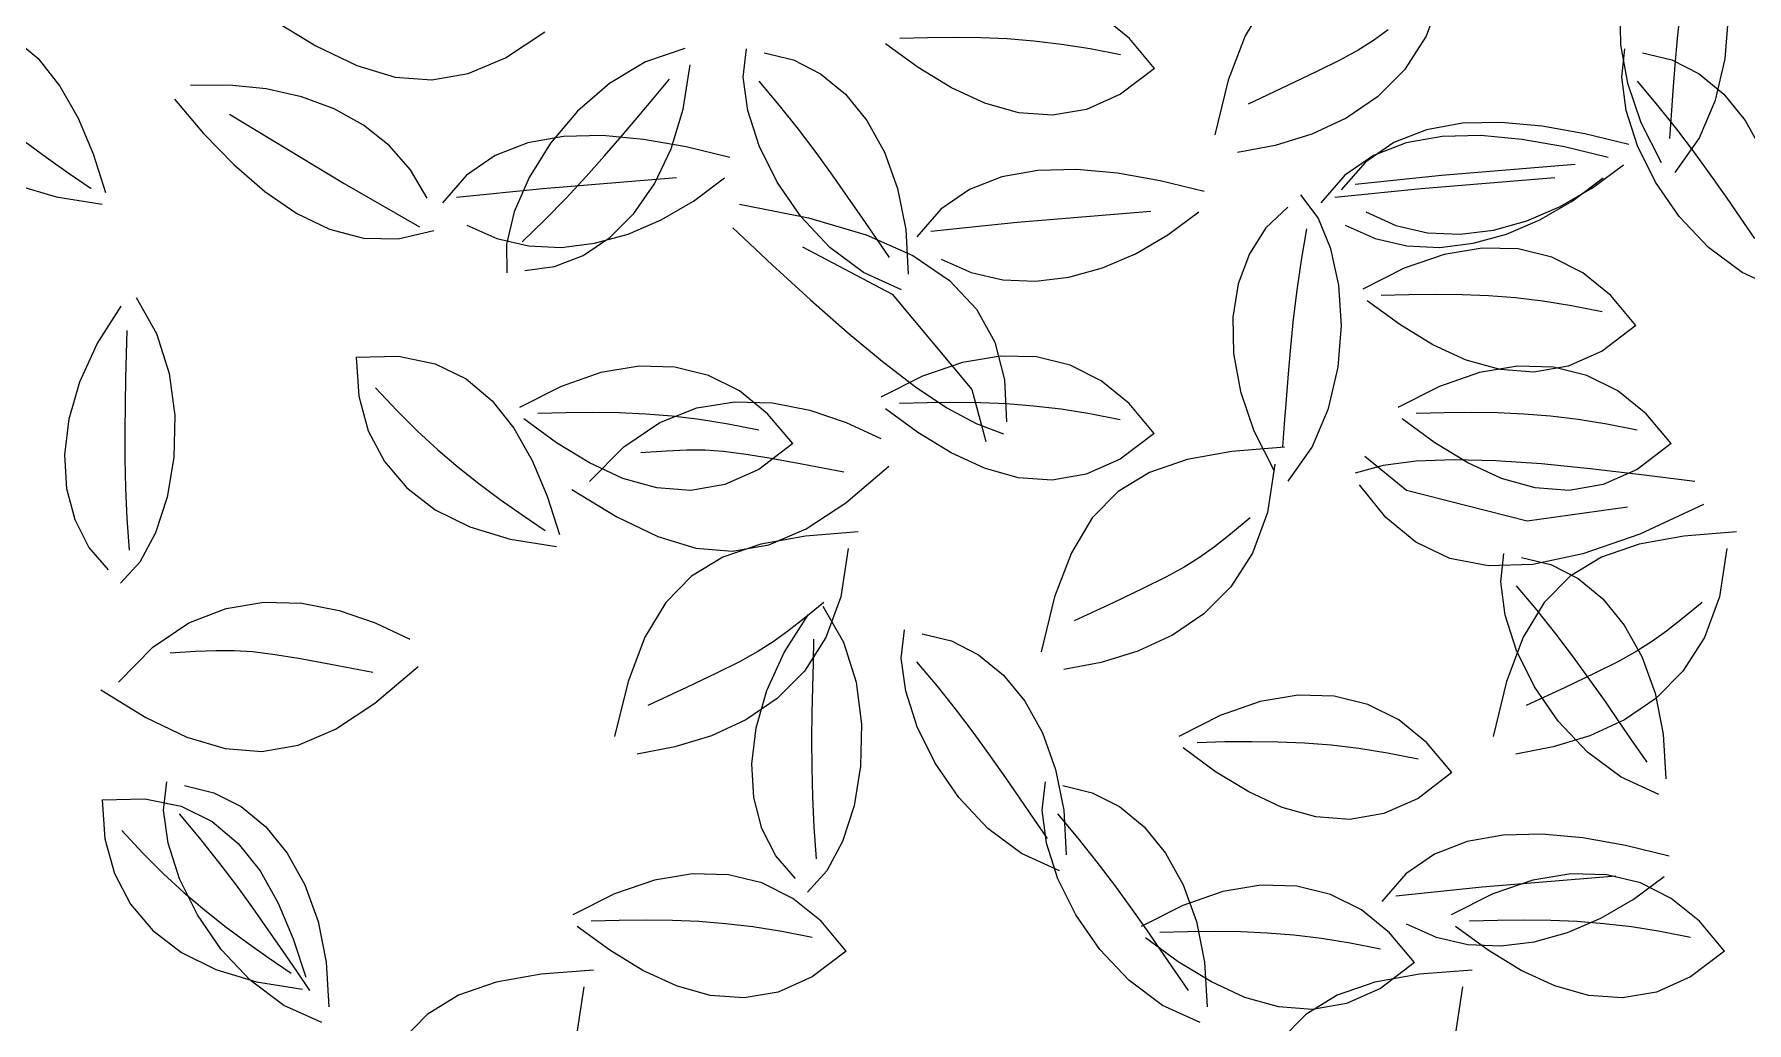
# Model space of a CAD drawing. Header units: millimetres. Extents: x 284148 to 331264, y 78716 to 101523.
# Drawn here: x 315978.2 to 316398.7, y 85192.6 to 85435.3 of the extents above; entities that cross this region are included whole.
import ezdxf

# ---------------------------------------------------------------- set-up
doc = ezdxf.new("R2010")
doc.units = ezdxf.units.MM

# ---------------------------------------------------------------- blocks, each defined once
blk = doc.blocks.new('A$C4D901EEA')
for p, q in [((563.77, 826.34), (558.63, 817.81)), ((606.78, 827.7), (603.09, 817.71)), ((650.63, 824.45), (650.78, 815.57)), ((319.41, 822.07), (330.47, 815.35)), ((530.23, 817.13), (523.32, 822.71)), ((665.44, 823.95), (664.74, 817.11)), ((676.5, 812.16), (677.29, 822.42)), ((255.85, 817.57), (262.26, 812.2)), ((376.98, 812.4), (386.7, 818.79)), ((478.36, 810), (470.35, 815.84)), ((480.64, 817.32), (473.8, 817.14)), ((487.26, 817.39), (480.64, 817.32)), ((493.74, 817.3), (487.26, 817.39)), ((500.21, 817.02), (493.74, 817.3)), ((506.76, 816.5), (500.21, 817.02)), ((513.52, 815.7), (506.76, 816.5)), ((536.38, 809.79), (530.23, 817.13)), ((558.63, 817.81), (554.49, 806.94)), ((590.13, 816.66), (586.34, 814.27)), ((593.76, 819.26), (590.13, 816.66)), ((603.09, 817.71), (597.79, 809.46)), ((664.74, 817.11), (664.17, 810.55)), ((262.26, 812.2), (267.61, 805.45)), ((330.47, 815.35), (340.53, 810.51)), ((367.82, 808.5), (376.98, 812.4)), ((421.07, 814.69), (411.42, 811.39)), ((435.41, 807.6), (436.2, 814.58)), ((440.5, 813.62), (447.7, 811.89)), ((447.7, 811.89), (454.4, 808.46)), ((520.58, 814.58), (513.52, 815.7)), ((528.05, 813.09), (520.58, 814.58)), ((581.86, 811.81), (576.21, 808.99)), ((586.34, 814.27), (581.86, 811.81)), ((650.78, 815.57), (652.48, 806.19)), ((651.09, 807.6), (651.89, 814.58)), ((656.19, 813.62), (663.39, 811.89)), ((663.39, 811.89), (670.09, 808.46)), ((674.14, 802.03), (676.5, 812.16)), ((340.53, 810.51), (349.9, 807.68)), ((349.9, 807.68), (358.9, 806.97)), ((358.9, 806.97), (367.82, 808.5)), ((411.42, 811.39), (402.57, 806.08)), ((420.67, 799.82), (422.37, 810.68)), ((436.49, 799.49), (435.41, 807.6)), ((454.4, 808.46), (460.47, 803.47)), ((486.49, 805.04), (478.36, 810)), ((536.38, 809.79), (528.05, 803.46)), ((576.21, 808.99), (568.88, 805.49)), ((597.79, 809.46), (591.15, 802.79)), ((652.18, 799.49), (651.09, 807.6)), ((664.17, 810.55), (663.68, 804.27)), ((670.09, 808.46), (676.15, 803.47)), ((267.61, 805.45), (272.05, 797.56)), ((309.15, 805.7), (299.66, 805.56)), ((318.29, 804.79), (309.15, 805.7)), ((326.93, 802.85), (318.29, 804.79)), ((402.57, 806.08), (394.72, 799.26)), ((413.61, 802.75), (417.32, 807.12)), ((439.18, 806.67), (444.2, 800.71)), ((460.47, 803.47), (465.74, 797.03)), ((494.71, 801.24), (486.49, 805.04)), ((528.05, 803.46), (519.7, 799.72)), ((554.49, 806.94), (551.19, 793.46)), ((568.88, 805.49), (559.35, 801.04)), ((652.48, 806.19), (655.79, 796.51)), ((654.87, 806.67), (659.89, 800.71)), ((663.68, 804.27), (663.23, 798.27)), ((676.15, 803.47), (681.42, 797.03)), ((295.71, 802.26), (302.89, 793.84)), ((334.94, 799.88), (326.93, 802.85)), ((342.17, 795.89), (334.94, 799.88)), ((394.72, 799.26), (388.07, 791.4)), ((409.73, 798.14), (413.61, 802.75)), ((417.69, 790.04), (420.67, 799.82)), ((439.3, 790.74), (436.49, 799.49)), ((444.2, 800.71), (448.86, 794.86)), ((503, 798.9), (494.71, 801.24)), ((519.7, 799.72), (511.34, 798.3)), ((591.15, 802.79), (583.45, 797.57)), ((654.99, 790.74), (652.18, 799.49)), ((659.89, 800.71), (664.54, 794.86)), ((670.07, 792.55), (674.14, 802.03)), ((272.05, 797.56), (275.74, 788.78)), ((309.21, 798.59), (337.4, 781.56)), ((348.47, 790.89), (342.17, 795.89)), ((405.66, 793.34), (409.73, 798.14)), ((448.86, 794.86), (453.18, 789.15)), ((465.74, 797.03), (470.06, 789.26)), ((511.34, 798.3), (503, 798.9)), ((583.45, 797.57), (574.97, 793.65)), ((603.17, 794.74), (595.17, 791.63)), ((611.99, 796.31), (603.17, 794.74)), ((621.51, 796.53), (611.99, 796.31)), ((631.57, 795.62), (621.51, 796.53)), ((642.05, 793.75), (631.57, 795.62)), ((655.79, 796.51), (660.78, 786.71)), ((663.23, 798.27), (662.79, 792.55)), ((664.54, 794.86), (668.87, 789.15)), ((681.42, 797.03), (685.75, 789.26)), ((258.99, 791.86), (264.2, 788)), ((302.89, 793.84), (310.29, 786.2)), ((353.72, 784.89), (348.47, 790.89)), ((382.46, 791.49), (374.47, 788.38)), ((391.29, 793.06), (382.46, 791.49)), ((388.07, 791.4), (382.82, 783.01)), ((400.8, 793.29), (391.29, 793.06)), ((410.86, 792.37), (400.8, 793.29)), ((401.36, 788.36), (405.66, 793.34)), ((421.34, 790.51), (410.86, 792.37)), ((432.09, 787.89), (421.34, 790.51)), ((443.7, 781.88), (439.3, 790.74)), ((565.98, 790.87), (556.76, 789.11)), ((574.97, 793.65), (565.98, 790.87)), ((595.17, 791.63), (588.15, 786.79)), ((598.15, 791.49), (590.16, 788.38)), ((606.97, 793.06), (598.15, 791.49)), ((616.49, 793.29), (606.97, 793.06)), ((626.55, 792.37), (616.49, 793.29)), ((637.03, 790.51), (626.55, 792.37)), ((647.78, 787.89), (637.03, 790.51)), ((652.8, 791.14), (642.05, 793.75)), ((659.39, 781.88), (654.99, 790.74)), ((664.18, 784.23), (670.07, 792.55)), ((264.2, 788), (269.6, 784.18)), ((275.74, 788.78), (278.8, 779.35)), ((374.47, 788.38), (367.44, 783.54)), ((396.79, 783.22), (401.36, 788.36)), ((413.58, 781.44), (417.69, 790.04)), ((453.18, 789.15), (457.22, 783.59)), ((470.06, 789.26), (473.3, 780.3)), ((588.15, 786.79), (582.22, 780.01)), ((590.16, 788.38), (583.13, 783.54)), ((668.87, 789.15), (672.91, 783.59)), ((269.6, 784.18), (275.25, 780.32)), ((310.29, 786.2), (317.92, 779.56)), ((357.77, 777.9), (353.72, 784.89)), ((367.44, 783.54), (361.52, 776.77)), ((382.82, 783.01), (379.15, 774.59)), ((419, 782.96), (386.17, 780.26)), ((391.92, 777.97), (396.79, 783.22)), ((423.21, 777.23), (430.82, 782.9)), ((457.22, 783.59), (461.01, 778.2)), ((498.92, 783.17), (490.93, 780.06)), ((507.75, 784.74), (498.92, 783.17)), ((517.26, 784.97), (507.75, 784.74)), ((527.32, 784.05), (517.26, 784.97)), ((537.8, 782.19), (527.32, 784.05)), ((548.55, 779.57), (537.8, 782.19)), ((583.13, 783.54), (577.21, 776.77)), ((606.88, 783.5), (585.67, 781.31)), ((634.68, 782.96), (601.86, 780.26)), ((639.7, 786.2), (606.88, 783.5)), ((638.9, 777.23), (646.51, 782.9)), ((643.91, 780.48), (651.53, 786.15)), ((672.91, 783.59), (676.7, 778.2)), ((256.78, 781.23), (266.7, 778.22)), ((266.7, 778.22), (278.01, 776.44)), ((317.92, 779.56), (325.76, 774.17)), ((337.4, 781.56), (355.88, 770.92)), ((386.17, 780.26), (364.96, 778.07)), ((386.7, 772.61), (391.92, 777.97)), ((408.5, 774.14), (413.58, 781.44)), ((449.54, 773.4), (443.7, 781.88)), ((461.01, 778.2), (464.59, 773.02)), ((473.3, 780.3), (475.31, 770.27)), ((490.93, 780.06), (483.9, 775.22)), ((576.52, 773.08), (572.33, 778.71)), ((601.86, 780.26), (580.65, 778.07)), ((635.98, 775.86), (643.91, 780.48)), ((665.23, 773.4), (659.39, 781.88)), ((676.7, 778.2), (680.28, 773.02)), ((325.76, 774.17), (333.83, 770.28)), ((379.15, 774.59), (377.27, 766.62)), ((402.62, 768.25), (408.5, 774.14)), ((415.27, 772.61), (423.21, 777.23)), ((434.45, 776.44), (451.4, 773.13)), ((483.9, 775.22), (477.98, 768.45)), ((535.46, 774.64), (502.63, 771.94)), ((539.67, 768.91), (547.28, 774.58)), ((569.1, 775.72), (563.74, 770.61)), ((588.22, 774.54), (595.6, 771.24)), ((627.83, 772.37), (635.98, 775.86)), ((630.96, 772.61), (638.9, 777.23)), ((333.83, 770.28), (342.13, 768.12)), ((350.66, 767.93), (359.43, 769.95)), ((367.52, 771.29), (374.89, 768)), ((381.12, 767.17), (386.7, 772.61)), ((407.13, 769.13), (415.27, 772.61)), ((432.87, 770.62), (442.53, 761.58)), ((456.67, 765.83), (449.54, 773.4)), ((451.4, 773.13), (465.54, 768.94)), ((464.59, 773.02), (467.99, 768.06)), ((475.31, 770.27), (475.92, 759.29)), ((502.63, 771.94), (481.42, 769.75)), ((563.74, 770.61), (559.67, 764.28)), ((573.73, 770.38), (572.38, 762.71)), ((579.67, 765.52), (576.52, 773.08)), ((583.2, 771.29), (590.58, 768)), ((595.6, 771.24), (603.37, 769.45)), ((611.41, 769.1), (619.61, 770.09)), ((619.61, 770.09), (627.83, 772.37)), ((622.82, 769.13), (630.96, 772.61)), ((672.36, 765.83), (665.23, 773.4)), ((680.28, 773.02), (683.67, 768.06)), ((342.13, 768.12), (350.66, 767.93)), ((374.89, 768), (382.66, 766.21)), ((377.27, 766.62), (377.37, 759.6)), ((382.66, 766.21), (390.71, 765.85)), ((390.71, 765.85), (398.9, 766.85)), ((396.09, 763.88), (402.62, 768.25)), ((398.9, 766.85), (407.13, 769.13)), ((449.93, 765.99), (471.96, 754.38)), ((464.95, 759.67), (456.67, 765.83)), ((465.54, 768.94), (477.04, 763.82)), ((467.99, 768.06), (471.25, 763.33)), ((531.73, 764.29), (539.67, 768.91)), ((581.63, 756.55), (579.67, 765.52)), ((590.58, 768), (598.35, 766.21)), ((598.35, 766.21), (606.39, 765.85)), ((603.37, 769.45), (611.41, 769.1)), ((606.39, 765.85), (614.59, 766.85)), ((616.86, 765.69), (607.52, 764.13)), ((614.59, 766.85), (622.82, 769.13)), ((625.68, 765.45), (616.86, 765.69)), ((633.92, 763.43), (625.68, 765.45)), ((680.64, 759.67), (672.36, 765.83)), ((381.74, 760.13), (389.08, 761.14)), ((389.08, 761.14), (396.09, 763.88)), ((442.53, 761.58), (451.88, 753)), ((477.04, 763.82), (486.04, 757.75)), ((483.98, 762.97), (491.35, 759.68)), ((523.59, 760.81), (531.73, 764.29)), ((559.67, 764.28), (556.93, 756.92)), ((572.38, 762.71), (571.3, 755.31)), ((607.52, 764.13), (597.71, 760.76)), ((641.53, 759.62), (633.92, 763.43)), ((474.23, 755.43), (464.95, 759.67)), ((486.04, 757.75), (492.69, 750.67)), ((491.35, 759.68), (499.12, 757.89)), ((499.12, 757.89), (507.17, 757.53)), ((507.17, 757.53), (515.36, 758.53)), ((515.36, 758.53), (523.59, 760.81)), ((556.93, 756.92), (555.61, 748.7)), ((597.71, 760.76), (587.5, 755.58)), ((648.44, 754.04), (641.53, 759.62)), ((689.91, 755.43), (680.64, 759.67)), ((286.3, 753.57), (291.34, 744.7)), ((451.88, 753), (460.87, 745.05)), ((471.96, 754.38), (491.54, 730.94)), ((571.3, 755.31), (570.42, 748.19)), ((582.28, 746.67), (581.63, 756.55)), ((596.57, 746.91), (588.56, 752.76)), ((598.85, 754.23), (592.01, 754.05)), ((605.46, 754.3), (598.85, 754.23)), ((611.95, 754.22), (605.46, 754.3)), ((618.41, 753.94), (611.95, 754.22)), ((624.97, 753.42), (618.41, 753.94)), ((631.72, 752.62), (624.97, 753.42)), ((654.59, 746.7), (648.44, 754.04)), ((276.74, 742.17), (282.67, 751.43)), ((492.69, 750.67), (497.15, 742.54)), ((555.61, 748.7), (555.77, 739.81)), ((638.78, 751.49), (631.72, 752.62)), ((646.26, 750.01), (638.78, 751.49)), ((283.97, 739.68), (284.09, 745.42)), ((291.34, 744.7), (294.44, 734.86)), ((460.87, 745.05), (469.48, 737.87)), ((570.42, 748.19), (569.73, 741.36)), ((581.49, 736.41), (582.28, 746.67)), ((604.7, 741.95), (596.57, 746.91)), ((654.59, 746.7), (646.26, 740.37)), ((272.49, 732.87), (276.74, 742.17)), ((497.15, 742.54), (499.56, 733.33)), ((569.73, 741.36), (569.15, 734.8)), ((612.92, 738.16), (604.7, 741.95)), ((646.26, 740.37), (637.9, 736.64)), ((283.82, 733.67), (283.97, 739.68)), ((340.31, 738.9), (350.77, 739.15)), ((340.31, 738.9), (341, 729.34)), ((350.77, 739.15), (359.73, 737.29)), ((359.73, 737.29), (367.34, 733.55)), ((409.81, 736.65), (400.46, 735.09)), ((418.63, 736.42), (409.81, 736.65)), ((426.87, 734.39), (418.63, 736.42)), ((469.48, 737.87), (477.66, 731.63)), ((489.23, 737.6), (479.42, 734.24)), ((498.58, 739.17), (489.23, 737.6)), ((507.4, 738.93), (498.58, 739.17)), ((515.64, 736.91), (507.4, 738.93)), ((523.24, 733.1), (515.64, 736.91)), ((555.77, 739.81), (557.47, 730.44)), ((579.12, 726.28), (581.49, 736.41)), ((621.21, 735.82), (612.92, 738.16)), ((625.49, 736.65), (616.15, 735.09)), ((634.32, 736.42), (625.49, 736.65)), ((637.9, 736.64), (629.55, 735.21)), ((642.56, 734.39), (634.32, 736.42)), ((269.87, 723.71), (272.49, 732.87)), ((283.68, 727.37), (283.82, 733.67)), ((294.44, 734.86), (295.79, 724.55)), ((367.34, 733.55), (373.74, 728.18)), ((390.66, 731.72), (380.44, 726.54)), ((400.46, 735.09), (390.66, 731.72)), ((434.48, 730.59), (426.87, 734.39)), ((479.42, 734.24), (469.21, 729.06)), ((499.56, 733.33), (500.07, 723)), ((530.15, 727.52), (523.24, 733.1)), ((569.15, 734.8), (568.67, 728.52)), ((606.34, 731.72), (596.13, 726.54)), ((616.15, 735.09), (606.34, 731.72)), ((629.55, 735.21), (621.21, 735.82)), ((650.16, 730.59), (642.56, 734.39)), ((341, 729.34), (343.33, 720.77)), ((345.13, 731.34), (350.32, 725.76)), ((373.74, 728.18), (379.1, 721.42)), ((424.01, 726.42), (433.3, 727.94)), ((433.3, 727.94), (442.6, 727.66)), ((441.38, 725.01), (434.48, 730.59)), ((442.6, 727.66), (451.77, 725.88)), ((480.57, 727.71), (473.72, 727.53)), ((477.66, 731.63), (485.38, 726.48)), ((487.18, 727.78), (480.57, 727.71)), ((493.66, 727.69), (487.18, 727.78)), ((491.54, 730.94), (494.93, 718.15)), ((500.13, 727.41), (493.66, 727.69)), ((536.3, 720.18), (530.15, 727.52)), ((557.47, 730.44), (560.78, 720.76)), ((568.67, 728.52), (568.22, 722.52)), ((657.07, 725.01), (650.16, 730.59)), ((268.83, 714.88), (269.87, 723.71)), ((283.6, 720.79), (283.68, 727.37)), ((295.79, 724.55), (295.56, 714.26)), ((350.32, 725.76), (355.38, 720.71)), ((389.52, 717.88), (381.51, 723.72)), ((391.8, 725.2), (384.95, 725.02)), ((398.41, 725.27), (391.8, 725.2)), ((404.9, 725.18), (398.41, 725.27)), ((411.36, 724.9), (404.9, 725.18)), ((417.92, 724.38), (411.36, 724.9)), ((414.88, 722.83), (424.01, 726.42)), ((424.67, 723.58), (417.92, 724.38)), ((431.73, 722.46), (424.67, 723.58)), ((447.53, 717.66), (441.38, 725.01)), ((451.77, 725.88), (460.68, 722.86)), ((478.28, 720.39), (470.28, 726.23)), ((485.38, 726.48), (492.6, 722.58)), ((506.69, 726.89), (500.13, 727.41)), ((513.44, 726.09), (506.69, 726.89)), ((520.5, 724.97), (513.44, 726.09)), ((527.97, 723.48), (520.5, 724.97)), ((575.06, 716.79), (579.12, 726.28)), ((605.2, 717.88), (597.19, 723.72)), ((607.49, 725.2), (600.64, 725.02)), ((614.1, 725.27), (607.49, 725.2)), ((620.58, 725.18), (614.1, 725.27)), ((627.05, 724.9), (620.58, 725.18)), ((633.61, 724.38), (627.05, 724.9)), ((640.36, 723.58), (633.61, 724.38)), ((647.42, 722.46), (640.36, 723.58)), ((663.22, 717.66), (657.07, 725.01)), ((283.62, 713.92), (283.6, 720.79)), ((343.33, 720.77), (347.27, 713.24)), ((355.38, 720.71), (360.39, 716.11)), ((379.1, 721.42), (383.54, 713.53)), ((406.05, 716.89), (414.88, 722.83)), ((439.21, 720.97), (431.73, 722.46)), ((460.68, 722.86), (469.19, 718.89)), ((486.41, 715.43), (478.28, 720.39)), ((492.6, 722.58), (499.28, 720.09)), ((536.3, 720.18), (527.98, 713.85)), ((560.78, 720.76), (565.77, 710.96)), ((568.22, 722.52), (567.77, 716.8)), ((654.89, 720.97), (647.42, 722.46)), ((269.33, 706.57), (268.83, 714.88)), ((360.39, 716.11), (365.4, 711.85)), ((397.64, 712.91), (389.52, 717.88)), ((397.64, 708.33), (406.05, 716.89)), ((410.28, 715.52), (416.49, 715.9)), ((416.49, 715.9), (421.54, 716.11)), ((421.54, 716.11), (426.01, 716.1)), ((426.01, 716.1), (430.48, 715.81)), ((430.48, 715.81), (435.54, 715.19)), ((435.54, 715.19), (441.78, 714.17)), ((447.53, 717.66), (439.21, 711.34)), ((494.63, 711.63), (486.41, 715.43)), ((555.38, 715.73), (544.39, 713.76)), ((568.28, 716.76), (555.38, 715.73)), ((569.17, 708.47), (575.06, 716.79)), ((613.33, 712.91), (605.2, 717.88)), ((663.22, 717.66), (654.89, 711.34)), ((283.78, 706.75), (283.62, 713.92)), ((295.56, 714.26), (293.94, 704.5)), ((347.27, 713.24), (352.76, 706.77)), ((365.4, 711.85), (370.48, 707.84)), ((383.54, 713.53), (387.22, 704.75)), ((405.86, 709.12), (397.64, 712.91)), ((439.21, 711.34), (430.85, 707.6)), ((441.78, 714.17), (449.77, 712.7)), ((449.77, 712.7), (460.1, 710.73)), ((460.59, 703.11), (471.16, 712.11)), ((502.92, 709.29), (494.63, 711.63)), ((527.98, 713.85), (519.62, 710.12)), ((544.39, 713.76), (535.13, 710.57)), ((565.9, 712.64), (564.1, 700.77)), ((592.5, 712.3), (585.63, 710.41)), ((598.25, 706.14), (588.01, 714.53)), ((600.64, 713.36), (592.5, 712.3)), ((609.91, 713.71), (600.64, 713.36)), ((620.2, 713.44), (609.91, 713.71)), ((621.55, 709.12), (613.33, 712.91)), ((631.38, 712.66), (620.2, 713.44)), ((643.33, 711.48), (631.38, 712.66)), ((655.92, 710), (643.33, 711.48)), ((654.89, 711.34), (646.54, 707.6)), ((271.32, 698.97), (269.33, 706.57)), ((284.13, 699.28), (283.78, 706.75)), ((352.76, 706.77), (359.78, 701.41)), ((370.48, 707.84), (375.68, 703.97)), ((414.16, 706.78), (405.86, 709.12)), ((422.49, 706.18), (414.16, 706.78)), ((430.85, 707.6), (422.49, 706.18)), ((511.26, 708.69), (502.92, 709.29)), ((519.62, 710.12), (511.26, 708.69)), ((535.13, 710.57), (527.43, 705.88)), ((593.16, 699.51), (586.69, 707.58)), ((629.84, 706.78), (621.55, 709.12)), ((638.18, 706.18), (629.84, 706.78)), ((646.54, 707.6), (638.18, 706.18)), ((669.05, 708.33), (655.92, 710)), ((293.94, 704.5), (291.1, 695.76)), ((375.68, 703.97), (381.08, 700.15)), ((387.22, 704.75), (390.29, 695.33)), ((393.29, 706.38), (404.36, 699.66)), ((450.87, 696.72), (460.59, 703.11)), ((527.43, 705.88), (521.09, 699.41)), ((627.85, 698.6), (598.25, 706.14)), ((671.17, 702.68), (655.5, 695.45)), ((274.75, 692.27), (271.32, 698.97)), ((284.71, 691.51), (284.13, 699.28)), ((359.78, 701.41), (368.27, 697.21)), ((381.08, 700.15), (386.74, 696.29)), ((404.36, 699.66), (414.42, 694.83)), ((521.09, 699.41), (515.95, 690.88)), ((559.87, 699.41), (555.05, 695.46)), ((564.1, 700.77), (560.41, 690.79)), ((600.5, 693.45), (593.16, 699.51)), ((652.51, 702.09), (627.85, 698.6)), ((291.1, 695.76), (287.22, 688.55)), ((368.27, 697.21), (378.19, 694.19)), ((378.19, 694.19), (389.5, 692.42)), ((414.42, 694.83), (423.79, 691.99)), ((450.67, 694.96), (439.68, 692.99)), ((441.71, 692.82), (450.87, 696.72)), ((463.57, 695.99), (450.67, 694.96)), ((555.05, 695.46), (551.09, 692.34)), ((655.5, 695.45), (641.58, 690.56)), ((666.35, 694.96), (655.36, 692.99)), ((679.26, 695.99), (666.35, 694.96)), ((279.57, 686.65), (274.75, 692.27)), ((430.42, 689.8), (422.71, 685.11)), ((423.79, 691.99), (432.79, 691.28)), ((439.68, 692.99), (430.42, 689.8)), ((432.79, 691.28), (441.71, 692.82)), ((461.19, 691.87), (459.39, 680.01)), ((515.95, 690.88), (511.82, 680.01)), ((547.46, 689.73), (543.66, 687.34)), ((551.09, 692.34), (547.46, 689.73)), ((560.41, 690.79), (555.11, 682.53)), ((608.87, 689.48), (600.5, 693.45)), ((621.39, 683.7), (622.18, 690.67)), ((626.48, 689.71), (633.68, 687.98)), ((641.58, 690.56), (629.26, 687.98)), ((646.11, 689.8), (638.4, 685.11)), ((655.36, 692.99), (646.11, 689.8)), ((676.87, 691.87), (675.07, 680.01)), ((287.22, 688.55), (282.49, 683.36)), ((543.66, 687.34), (539.19, 684.88)), ((618.41, 687.63), (608.87, 689.48)), ((629.26, 687.98), (618.41, 687.63)), ((633.68, 687.98), (640.39, 684.56)), ((422.71, 685.11), (416.38, 678.64)), ((533.54, 682.06), (526.2, 678.57)), ((539.19, 684.88), (533.54, 682.06)), ((555.11, 682.53), (548.47, 675.86)), ((622.47, 675.58), (621.39, 683.7)), ((625.16, 682.77), (630.18, 676.81)), ((638.4, 685.11), (632.07, 678.64)), ((640.39, 684.56), (646.45, 679.56)), ((299.26, 673.62), (308.39, 677.21)), ((308.39, 677.21), (317.67, 678.73)), ((317.67, 678.73), (326.97, 678.45)), ((326.97, 678.45), (336.14, 676.67)), ((416.38, 678.64), (411.24, 670.11)), ((455.15, 678.65), (450.34, 674.7)), ((454.96, 677.76), (460, 668.89)), ((459.39, 680.01), (455.7, 670.02)), ((511.82, 680.01), (508.51, 666.53)), ((526.2, 678.57), (516.67, 674.11)), ((632.07, 678.64), (626.92, 670.11)), ((646.45, 679.56), (651.72, 673.12)), ((670.84, 678.65), (666.03, 674.7)), ((675.07, 680.01), (671.39, 670.02)), ((290.42, 667.68), (299.26, 673.62)), ((336.14, 676.67), (345.05, 673.65)), ((345.05, 673.65), (353.56, 669.68)), ((445.4, 666.36), (451.33, 675.62)), ((450.34, 674.7), (446.37, 671.57)), ((548.47, 675.86), (540.78, 670.64)), ((625.29, 666.83), (622.47, 675.58)), ((630.18, 676.81), (634.84, 670.96)), ((651.72, 673.12), (656.05, 665.35)), ((666.03, 674.7), (662.06, 671.57)), ((411.24, 670.11), (407.1, 659.25)), ((442.74, 668.96), (438.94, 666.58)), ((446.37, 671.57), (442.74, 668.96)), ((455.7, 670.02), (450.4, 661.77)), ((452.63, 663.87), (452.75, 669.61)), ((460, 668.89), (463.11, 659.06)), ((474.2, 664.97), (474.99, 671.94)), ((479.29, 670.98), (486.49, 669.26)), ((486.49, 669.26), (493.19, 665.83)), ((540.78, 670.64), (532.3, 666.72)), ((626.92, 670.11), (622.79, 659.25)), ((634.84, 670.96), (639.17, 665.24)), ((658.43, 668.96), (654.63, 666.58)), ((662.06, 671.57), (658.43, 668.96)), ((671.39, 670.02), (666.09, 661.77)), ((282.01, 659.12), (290.42, 667.68)), ((294.65, 666.31), (300.86, 666.69)), ((300.86, 666.69), (305.91, 666.9)), ((305.91, 666.9), (310.38, 666.89)), ((310.38, 666.89), (314.86, 666.6)), ((314.86, 666.6), (319.92, 665.98)), ((319.92, 665.98), (326.16, 664.96)), ((326.16, 664.96), (334.15, 663.49)), ((438.94, 666.58), (434.47, 664.12)), ((441.15, 657.06), (445.4, 666.36)), ((475.28, 656.85), (474.2, 664.97)), ((493.19, 665.83), (499.26, 660.83)), ((532.3, 666.72), (523.31, 663.95)), ((629.69, 657.97), (625.29, 666.83)), ((639.17, 665.24), (643.21, 659.68)), ((654.63, 666.58), (650.16, 664.12)), ((656.05, 665.35), (659.29, 656.39)), ((334.15, 663.49), (344.48, 661.52)), ((344.96, 653.9), (355.54, 662.9)), ((428.82, 661.29), (421.49, 657.8)), ((434.47, 664.12), (428.82, 661.29)), ((450.4, 661.77), (443.76, 655.1)), ((452.48, 657.86), (452.63, 663.87)), ((477.97, 664.04), (482.99, 658.08)), ((499.26, 660.83), (504.53, 654.39)), ((523.31, 663.95), (514.08, 662.18)), ((644.51, 661.29), (637.17, 657.8)), ((650.16, 664.12), (644.51, 661.29)), ((666.09, 661.77), (659.45, 655.1)), ((277.67, 657.17), (288.73, 650.45)), ((407.1, 659.25), (403.8, 645.76)), ((421.49, 657.8), (411.96, 653.35)), ((438.53, 647.9), (441.15, 657.06)), ((452.34, 651.56), (452.48, 657.86)), ((463.11, 659.06), (464.45, 648.74)), ((478.09, 648.11), (475.28, 656.85)), ((482.99, 658.08), (487.65, 652.23)), ((622.79, 659.25), (619.49, 645.76)), ((637.17, 657.8), (627.65, 653.35)), ((635.52, 649.49), (629.69, 657.97)), ((643.21, 659.68), (646.99, 654.3)), ((659.29, 656.39), (661.29, 646.36)), ((335.25, 647.51), (344.96, 653.9)), ((443.76, 655.1), (436.06, 649.88)), ((487.65, 652.23), (491.97, 646.51)), ((504.53, 654.39), (508.86, 646.63)), ((562.33, 654.3), (552.52, 650.93)), ((571.67, 655.86), (562.33, 654.3)), ((580.5, 655.63), (571.67, 655.86)), ((588.74, 653.6), (580.5, 655.63)), ((596.34, 649.8), (588.74, 653.6)), ((646.99, 654.3), (650.57, 649.11)), ((659.45, 655.1), (651.75, 649.88)), ((288.73, 650.45), (298.8, 645.62)), ((436.06, 649.88), (427.58, 645.95)), ((437.49, 639.07), (438.53, 647.9)), ((452.26, 644.98), (452.34, 651.56)), ((464.45, 648.74), (464.22, 638.45)), ((482.49, 639.24), (478.09, 648.11)), ((552.52, 650.93), (542.31, 645.75)), ((603.25, 644.22), (596.34, 649.8)), ((642.66, 641.92), (635.52, 649.49)), ((651.75, 649.88), (643.27, 645.95)), ((650.57, 649.11), (653.97, 644.15)), ((298.8, 645.62), (308.17, 642.78)), ((317.16, 642.07), (326.08, 643.61)), ((326.08, 643.61), (335.25, 647.51)), ((427.58, 645.95), (418.59, 643.18)), ((452.28, 638.11), (452.26, 644.98)), ((491.97, 646.51), (496.01, 640.95)), ((508.86, 646.63), (512.09, 637.67)), ((553.67, 644.41), (546.82, 644.23)), ((560.28, 644.47), (553.67, 644.41)), ((566.76, 644.39), (560.28, 644.47)), ((573.23, 644.11), (566.76, 644.39)), ((579.78, 643.59), (573.23, 644.11)), ((586.54, 642.79), (579.78, 643.59)), ((609.4, 636.87), (603.25, 644.22)), ((643.27, 645.95), (634.28, 643.18)), ((653.97, 644.15), (657.23, 639.43)), ((661.29, 646.36), (661.9, 635.39)), ((308.17, 642.78), (317.16, 642.07)), ((418.59, 643.18), (409.37, 641.42)), ((488.33, 630.77), (482.49, 639.24)), ((496.01, 640.95), (499.8, 635.57)), ((551.38, 637.08), (543.37, 642.93)), ((593.6, 641.67), (586.54, 642.79)), ((601.07, 640.18), (593.6, 641.67)), ((634.28, 643.18), (625.06, 641.42)), ((650.93, 635.76), (642.66, 641.92)), ((437.99, 630.76), (437.49, 639.07)), ((452.44, 630.94), (452.28, 638.11)), ((464.22, 638.45), (462.6, 628.69)), ((499.8, 635.57), (503.38, 630.39)), ((512.09, 637.67), (514.1, 627.64)), ((559.51, 632.12), (551.38, 637.08)), ((609.4, 636.87), (601.07, 630.54)), ((660.21, 631.53), (650.93, 635.76)), ((293.08, 627.66), (293.88, 634.63)), ((298.18, 633.68), (305.38, 631.95)), ((305.38, 631.95), (312.08, 628.52)), ((439.98, 623.16), (437.99, 630.76)), ((452.79, 623.47), (452.44, 630.94)), ((495.46, 623.19), (488.33, 630.77)), ((508.77, 627.66), (509.57, 634.63)), ((513.86, 633.68), (521.06, 631.95)), ((521.06, 631.95), (527.77, 628.52)), ((567.73, 628.33), (559.51, 632.12)), ((277.98, 630.22), (288.44, 630.47)), ((277.98, 630.22), (278.67, 620.66)), ((288.44, 630.47), (297.39, 628.61)), ((294.17, 619.55), (293.08, 627.66)), ((296.86, 626.73), (301.88, 620.77)), ((297.39, 628.61), (305, 624.87)), ((312.08, 628.52), (318.14, 623.53)), ((462.6, 628.69), (459.76, 619.95)), ((503.38, 630.39), (506.78, 625.42)), ((509.85, 619.55), (508.77, 627.66)), ((512.54, 626.73), (517.56, 620.77)), ((514.1, 627.64), (514.71, 616.66)), ((527.77, 628.52), (533.83, 623.53)), ((576.02, 625.99), (567.73, 628.33)), ((592.72, 626.81), (584.36, 625.39)), ((601.07, 630.54), (592.72, 626.81)), ((282.79, 622.66), (287.98, 617.08)), ((305, 624.87), (311.41, 619.5)), ((318.14, 623.53), (323.41, 617.08)), ((443.41, 616.46), (439.98, 623.16)), ((453.37, 615.7), (452.79, 623.47)), ((503.74, 617.03), (495.46, 623.19)), ((506.78, 625.42), (510.04, 620.7)), ((533.83, 623.53), (539.1, 617.08)), ((584.36, 625.39), (576.02, 625.99)), ((278.67, 620.66), (281, 612.1)), ((296.98, 610.8), (294.17, 619.55)), ((301.88, 620.77), (306.53, 614.92)), ((311.41, 619.5), (316.76, 612.75)), ((459.76, 619.95), (455.88, 612.74)), ((512.67, 610.8), (509.85, 619.55)), ((517.56, 620.77), (522.22, 614.92)), ((613.14, 619.98), (605.15, 616.87)), ((621.96, 621.55), (613.14, 619.98)), ((631.48, 621.77), (621.96, 621.55)), ((641.54, 620.86), (631.48, 621.77)), ((652.02, 618.99), (641.54, 620.86)), ((662.77, 616.38), (652.02, 618.99)), ((287.98, 617.08), (293.05, 612.04)), ((306.53, 614.92), (310.86, 609.21)), ((323.41, 617.08), (327.74, 609.32)), ((448.23, 610.85), (443.41, 616.46)), ((513.02, 612.8), (503.74, 617.03)), ((522.22, 614.92), (526.55, 609.21)), ((539.1, 617.08), (543.43, 609.32)), ((605.15, 616.87), (598.12, 612.03)), ((281, 612.1), (284.93, 604.56)), ((293.05, 612.04), (298.06, 607.43)), ((301.38, 601.93), (296.98, 610.8)), ((316.76, 612.75), (321.21, 604.86)), ((413.57, 610.49), (403.76, 607.13)), ((422.91, 612.06), (413.57, 610.49)), ((431.74, 611.82), (422.91, 612.06)), ((439.98, 609.8), (431.74, 611.82)), ((447.58, 605.99), (439.98, 609.8)), ((455.88, 612.74), (451.16, 607.55)), ((517.07, 601.93), (512.67, 610.8)), ((598.12, 612.03), (592.2, 605.26)), ((649.67, 611.45), (616.85, 608.75)), ((629.26, 610.49), (619.45, 607.13)), ((638.6, 612.06), (629.26, 610.49)), ((647.42, 611.82), (638.6, 612.06)), ((655.67, 609.8), (647.42, 611.82)), ((653.89, 605.72), (661.5, 611.39)), ((663.27, 605.99), (655.67, 609.8)), ((298.06, 607.43), (303.07, 603.17)), ((310.86, 609.21), (314.9, 603.65)), ((327.74, 609.32), (330.98, 600.36)), ((403.76, 607.13), (393.55, 601.94)), ((454.49, 600.41), (447.58, 605.99)), ((526.55, 609.21), (530.59, 603.65)), ((553.15, 607.66), (543.34, 604.29)), ((543.43, 609.32), (546.67, 600.36)), ((562.49, 609.22), (553.15, 607.66)), ((571.31, 608.99), (562.49, 609.22)), ((579.55, 606.96), (571.31, 608.99)), ((587.16, 603.16), (579.55, 606.96)), ((616.85, 608.75), (595.64, 606.55)), ((619.45, 607.13), (609.24, 601.94)), ((645.95, 601.1), (653.89, 605.72)), ((670.18, 600.41), (663.27, 605.99)), ((284.93, 604.56), (290.43, 598.09)), ((307.22, 593.46), (301.38, 601.93)), ((303.07, 603.17), (308.14, 599.16)), ((314.9, 603.65), (318.69, 598.26)), ((321.21, 604.86), (324.89, 596.07)), ((522.91, 593.46), (517.07, 601.93)), ((530.59, 603.65), (534.38, 598.26)), ((543.34, 604.29), (533.13, 599.11)), ((594.07, 597.58), (587.16, 603.16)), ((290.43, 598.09), (297.44, 592.73)), ((308.14, 599.16), (313.35, 595.29)), ((318.69, 598.26), (322.26, 593.08)), ((330.98, 600.36), (332.98, 590.33)), ((402.62, 593.28), (394.61, 599.12)), ((404.91, 600.6), (398.06, 600.42)), ((411.52, 600.67), (404.91, 600.6)), ((418, 600.58), (411.52, 600.67)), ((424.47, 600.3), (418, 600.58)), ((431.02, 599.78), (424.47, 600.3)), ((437.78, 598.98), (431.02, 599.78)), ((444.84, 597.86), (437.78, 598.98)), ((452.31, 596.37), (444.84, 597.86)), ((460.64, 593.07), (454.49, 600.41)), ((534.38, 598.26), (537.95, 593.08)), ((544.48, 597.77), (537.64, 597.59)), ((551.09, 597.83), (544.48, 597.77)), ((546.67, 600.36), (548.67, 590.33)), ((557.58, 597.75), (551.09, 597.83)), ((564.04, 597.47), (557.58, 597.75)), ((570.6, 596.95), (564.04, 597.47)), ((600.22, 590.23), (594.07, 597.58)), ((598.19, 599.78), (605.57, 596.48)), ((618.31, 593.28), (610.3, 599.12)), ((620.59, 600.6), (613.75, 600.42)), ((627.21, 600.67), (620.59, 600.6)), ((633.69, 600.58), (627.21, 600.67)), ((629.58, 595.33), (637.81, 597.61)), ((640.16, 600.3), (633.69, 600.58)), ((637.81, 597.61), (645.95, 601.1)), ((646.71, 599.78), (640.16, 600.3)), ((653.47, 598.98), (646.71, 599.78)), ((660.53, 597.86), (653.47, 598.98)), ((668, 596.37), (660.53, 597.86)), ((676.33, 593.07), (670.18, 600.41)), ((314.35, 585.89), (307.22, 593.46)), ((313.35, 595.29), (318.75, 591.48)), ((322.26, 593.08), (325.66, 588.11)), ((324.89, 596.07), (327.96, 586.65)), ((410.75, 588.31), (402.62, 593.28)), ((460.64, 593.07), (452.31, 586.74)), ((530.04, 585.89), (522.91, 593.46)), ((542.2, 590.44), (534.19, 596.29)), ((537.95, 593.08), (541.35, 588.11)), ((577.35, 596.15), (570.6, 596.95)), ((584.41, 595.03), (577.35, 596.15)), ((591.89, 593.54), (584.41, 595.03)), ((605.57, 596.48), (613.34, 594.69)), ((613.34, 594.69), (621.38, 594.34)), ((626.44, 588.31), (618.31, 593.28)), ((621.38, 594.34), (629.58, 595.33)), ((676.33, 593.07), (668, 586.74)), ((297.44, 592.73), (305.93, 588.53)), ((318.75, 591.48), (324.4, 587.61)), ((332.98, 590.33), (333.6, 579.35)), ((550.33, 585.48), (542.2, 590.44)), ((548.67, 590.33), (549.28, 579.35)), ((600.22, 590.23), (591.89, 583.9)), ((305.93, 588.53), (315.85, 585.52)), ((322.63, 579.73), (314.35, 585.89)), ((315.85, 585.52), (327.17, 583.74)), ((325.66, 588.11), (328.93, 583.39)), ((374.76, 585.4), (365.5, 582.21)), ((385.75, 587.37), (374.76, 585.4)), ((398.65, 588.4), (385.75, 587.37)), ((418.97, 584.52), (410.75, 588.31)), ((427.26, 582.18), (418.97, 584.52)), ((452.31, 586.74), (443.96, 583)), ((538.31, 579.73), (530.04, 585.89)), ((541.35, 588.11), (544.61, 583.39)), ((558.55, 581.69), (550.33, 585.48)), ((590.45, 585.4), (581.19, 582.21)), ((601.44, 587.37), (590.45, 585.4)), ((614.34, 588.4), (601.44, 587.37)), ((634.66, 584.52), (626.44, 588.31)), ((642.95, 582.18), (634.66, 584.52)), ((668, 586.74), (659.65, 583)), ((365.5, 582.21), (357.8, 577.52)), ((396.27, 584.28), (394.47, 572.41)), ((435.6, 581.58), (427.26, 582.18)), ((443.96, 583), (435.6, 581.58)), ((566.84, 579.35), (558.55, 581.69)), ((581.19, 582.21), (573.49, 577.52)), ((591.89, 583.9), (583.53, 580.17)), ((611.96, 584.28), (610.16, 572.41)), ((651.29, 581.58), (642.95, 582.18)), ((659.65, 583), (651.29, 581.58)), ((331.9, 575.49), (322.63, 579.73)), ((357.8, 577.52), (351.46, 571.05)), ((547.59, 575.49), (538.31, 579.73)), ((575.18, 578.75), (566.84, 579.35)), ((573.49, 577.52), (567.15, 571.05)), ((583.53, 580.17), (575.18, 578.75))]:
    blk.add_line(p, q)

msp = doc.modelspace()

# ---------------------------------------------------------------- block references
msp.add_blockref('A$C4D901EEA', (315716.88, 84617.09))

doc.saveas('drawing.dxf')
